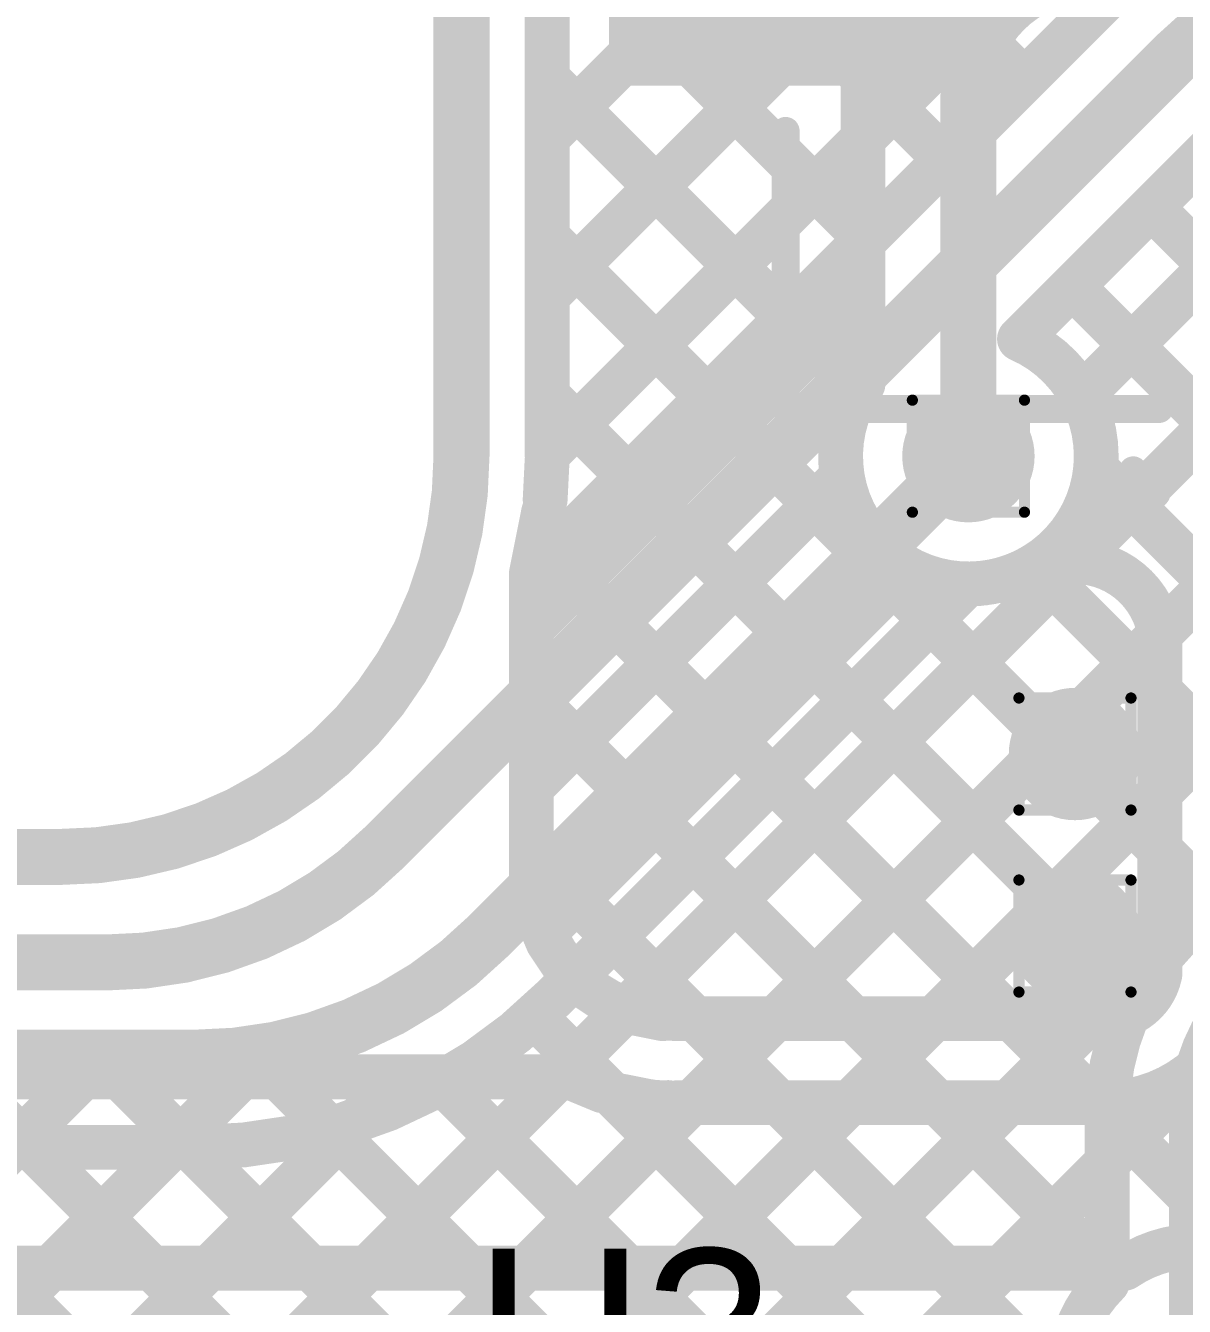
# Model space of a CAD drawing. Header units: inches. Extents: x -17 to 443, y -40 to 218.
# Drawn here: x 91.93 to 97.18, y 159.82 to 165.62 of the extents above; entities that cross this region are included whole.
import ezdxf

# ---------------------------------------------------------------- set-up
doc = ezdxf.new("R2010")
doc.units = ezdxf.units.IN
for name, color, linetype in [('Board Outline', 216, 'Continuous'), ('Bottom Layer', 5, 'Continuous'), ('Drill Drawing', 1, 'Continuous'), ('Fabrication', 76, 'Continuous'), ('Top Layer', 1, 'Continuous'), ('Top Overlay', 2, 'Continuous'), ('Top Paste', 8, 'Continuous'), ('Top Solder', 216, 'Continuous'), ('Via Holes', 16, 'Continuous')]:
    doc.layers.add(name, color=color, linetype=linetype)
doc.styles.add('Arial', font='', dxfattribs={"height": 0.2})
doc.styles.get('Arial').set_extended_font_data('Arial')

# ---------------------------------------------------------------- blocks, each defined once
blk = doc.blocks.new('8_01A0_015200_23')
at = {"layer": 'Top Layer'}
blk.add_hatch(color=1, dxfattribs=at).paths.add_polyline_path([(4.7000033, -0.1401953), (6.300000099999999, -0.1401953), (6.300000099999999, -2.9401897), (4.7000033, -2.9401897)])
at = {"layer": 'Top Paste'}
blk.add_hatch(color=8, dxfattribs=at).paths.add_polyline_path([(4.7000033, -0.1401953), (6.300000099999999, -0.1401953), (6.300000099999999, -2.9401897), (4.7000033, -2.9401897)])
at = {"layer": 'Top Solder'}
blk.add_hatch(color=216, dxfattribs=at).paths.add_polyline_path([(4.6499907, -0.0901827), (6.3500127, -0.0901827), (6.3500127, -2.9902023), (4.6499907, -2.9902023)])
at = {"layer": 'Top Overlay', "const_width": 0.127}
for points in [[(3.9741983, 1.8634075), (3.86919978, 1.75840898)], [(3.9741983, 1.8634075), (3.9741983, 1.65341046)], [(3.9741983, 1.65341046), (3.86919978, 1.75840898)], [(5.550039699999999, 1.3749655), (3.8561899, 1.3749655)], [(5.550039699999999, 1.3749655), (5.550039699999999, 0.1148969)]]:
    blk.add_lwpolyline(points, dxfattribs=at)
at = {"layer": 'Top Overlay', "const_width": 0.0635}
for points in [[(3.9424483, 1.8634075, 1), (4.0059483, 1.8634075, 1)], [(3.9424483, 1.8634075, 1), (4.0059483, 1.8634075, 1)], [(3.83744978, 1.75840898, 1), (3.900949779999999, 1.75840898, 1)], [(3.83744978, 1.75840898, 1), (3.900949779999999, 1.75840898, 1)], [(3.9424483, 1.65341046, 1), (4.0059483, 1.65341046, 1)], [(3.9424483, 1.65341046, 1), (4.0059483, 1.65341046, 1)], [(3.8244399, 1.3749655, 1), (3.8879399, 1.3749655, 1)], [(5.5182897, 1.3749655, 1), (5.5817897, 1.3749655, 1)], [(5.5182897, 1.3749655, 1), (5.5817897, 1.3749655, 1)], [(5.5182897, 0.1148969, 1), (5.5817897, 0.1148969, 1)]]:
    blk.add_lwpolyline(points, format="xyb", close=True, dxfattribs=at)

msp = doc.modelspace()

# ---------------------------------------------------------------- hatches: boundary and pattern name
at = {"layer": 'Bottom Layer'}
h = msp.add_hatch(color=5, dxfattribs=at)
edge = h.paths.add_edge_path()
edge.add_arc((96.19914719999998, 163.67294418), 0.2999994, 0, 360)
h = msp.add_hatch(color=5, dxfattribs=at)
edge = h.paths.add_edge_path()
edge.add_arc((96.68209772, 162.32276654), 0.2999994, 0, 360)
h = msp.add_hatch(color=5, dxfattribs=at)
edge = h.paths.add_edge_path()
edge.add_arc((96.68209772, 161.49777454), 0.2999994, 0, 360)
at = {"layer": 'Top Layer'}
h = msp.add_hatch(color=1, dxfattribs=at)
edge = h.paths.add_edge_path()
edge.add_arc((96.19914719999998, 163.67294418), 0.2999994, 0, 360)
h = msp.add_hatch(color=1, dxfattribs=at)
edge = h.paths.add_edge_path()
edge.add_arc((96.68209772, 162.32276654), 0.2999994, 0, 360)
h = msp.add_hatch(color=1, dxfattribs=at)
edge = h.paths.add_edge_path()
edge.add_arc((96.68209772, 161.49777454), 0.2999994, 0, 360)
at = {"layer": 'Via Holes'}
h = msp.add_hatch(color=7, dxfattribs=at)
edge = h.paths.add_edge_path()
edge.add_arc((96.19914719999998, 163.67294418), 0.1499997, 0, 360)
h = msp.add_hatch(color=7, dxfattribs=at)
edge = h.paths.add_edge_path()
edge.add_arc((96.68209772, 162.32276654), 0.1499997, 0, 360)
h = msp.add_hatch(color=7, dxfattribs=at)
edge = h.paths.add_edge_path()
edge.add_arc((96.68209772, 161.49777454), 0.1499997, 0, 360)

# ---------------------------------------------------------------- linework, layer by layer
at = {"layer": 'Board Outline', "const_width": 0.127}
for points in [[(93.901387, 163.67294418), (93.901387, 168.88587)], [(87.44386118, 161.8564708), (92.08491362, 161.8564708)]]:
    msp.add_lwpolyline(points, dxfattribs=at)
msp.add_lwpolyline([(93.901387, 163.67294418, -0.4142135623828077), (92.08491362, 161.8564708)], format="xyb", dxfattribs=at)
at = {"layer": 'Board Outline', "const_width": 0.0635}
for points in [[(93.869637, 163.67294418, 1), (93.93313699999999, 163.67294418, 1)], [(93.869637, 163.67294418, 1), (93.93313699999999, 163.67294418, 1)], [(92.05316361999999, 161.8564708, 1), (92.11666362, 161.8564708, 1)], [(92.05316361999999, 161.8564708, 1), (92.11666362, 161.8564708, 1)]]:
    msp.add_lwpolyline(points, format="xyb", close=True, dxfattribs=at)
at = {"layer": 'Bottom Layer'}
for points, const_width in [([(94.28983681999999, 165.11732534), (97.66992658, 168.4974151)], 0.2032), ([(94.28983428, 163.67294164), (94.28983936, 168.14760376)], 0.2032), ([(94.28983681999999, 166.82221398), (95.72134779999999, 165.390703)], 0.2032), ([(94.28983681999999, 166.10379276), (95.72134779999999, 164.67228178)], 0.2032), ([(94.28983428, 164.39890158), (95.75265329999999, 165.8617206)], 0.2032), ([(95.72134779999999, 164.00068038), (95.72134779999999, 165.6916168)], 0.2032), ([(94.28983681999999, 165.38537154), (95.70301153999999, 163.97219682)], 0.2032), ([(96.19914719999998, 163.67294418), (96.19914719999998, 165.30411948)], 0.254), ([(94.28983428, 163.68048036), (95.72134779999999, 165.11199388)], 0.2032), ([(94.28983428, 164.66695286), (97.06699662, 161.88979052)], 0.2032), ([(94.21787353999999, 162.8900984), (95.72134779999999, 164.39357266)], 0.2032), ([(94.28983428, 163.94853164), (97.01888394, 161.21948198)], 0.2032), ([(94.2806217, 163.47583764), (94.28936691999999, 163.65388402)], 0.2032), ([(94.21787353999999, 162.17167718), (95.62710363999999, 163.58090728)], 0.2032), ([(94.21787353999999, 163.13883298), (94.273624, 163.41911182)], 0.2032), ([(94.24495755999999, 163.27498714), (96.39671347999999, 161.12323122)], 0.2032), ([(94.27651706, 161.51189948), (95.92638422, 163.16176664)], 0.2032), ([(94.27651706, 161.51189948), (95.92638422, 163.16176664)], 0.2032), ([(94.64788791999999, 161.16484912), (96.67818358, 163.19514478)], 0.2032), ([(96.49839983999999, 163.17680852), (97.06699916, 162.6082092)], 0.2032), ([(96.52688339999999, 163.19514478), (96.68209772, 163.19514478)], 0.2032), ([(94.21787353999999, 161.7840554), (94.21787353999999, 163.13883298)], 0.2032), ([(94.21787353999999, 161.7840554), (94.21787353999999, 163.13883298)], 0.2032), ([(95.32469123999999, 161.12323122), (97.06699916, 162.86553914)], 0.2032), ([(97.06699662, 161.3240233), (97.06699916, 162.86728666)], 0.2032), ([(97.06699916, 161.32403346), (97.06699916, 162.86727904)], 0.2032), ([(94.21787353999999, 162.58364994), (95.67829225999999, 161.12323122)], 0.2032), ([(96.04311246, 161.12323122), (97.06699916, 162.14711792)], 0.2032), ([(94.21787353999999, 161.86522872), (94.95987104, 161.12323122)], 0.2032), ([(94.21787353999999, 161.7189679), (94.24326846, 161.59129988)], 0.2032), ([(94.24326846, 161.59129988), (94.2930804, 161.47103596)], 0.2032), ([(96.34893354, 159.9922251), (97.85448298, 161.49777454)], 0.2032), ([(94.2930804, 161.47103596), (94.36540181999999, 161.36280402)], 0.2032), ([(96.76153368, 161.12323122), (97.06699662, 161.42869416)], 0.2032), ([(94.36540181999999, 161.36280402), (94.45744634, 161.2707595)], 0.2032), ([(94.45744634, 161.2707595), (94.56567828, 161.19843808)], 0.2032), ([(94.56567828, 161.19843808), (94.6859422, 161.14862614)], 0.2032), ([(94.6859422, 161.14862614), (94.81361022, 161.12323122)], 0.2032), ([(94.87869771999999, 161.12323122), (96.82155134, 161.12323122)], 0.2032), ([(97.16340739999998, 160.08827774), (98.04612089999999, 160.97099124)], 0.2032), ([(86.44685783999999, 160.85947), (94.39171875999999, 160.85947)], 0.2032), ([(91.31995706, 159.99219716), (92.18722989999999, 160.85947)], 0.2032), ([(91.63154394, 160.85947), (92.49880916, 159.99220478)], 0.2032), ([(92.03838336, 159.99220224), (92.90565112, 160.85947)], 0.2032), ([(92.34996516, 160.85947), (93.21722783999999, 159.99220732)], 0.2032), ([(92.75680711999999, 159.99220478), (93.62407234, 160.85947)], 0.2032), ([(93.06838637999999, 160.85947), (93.93564398, 159.9922124)], 0.2032), ([(93.47523342, 159.99220986), (94.34249356, 160.85947)], 0.2032), ([(93.7868076, 160.85947), (94.65406266, 159.99221494)], 0.2032), ([(94.41988228, 160.84643726), (94.5401462, 160.79662532)], 0.2032), ([(94.58286392, 160.7818349), (95.3724788, 159.99222002)], 0.2032), ([(94.61161163999999, 160.77494642), (94.73927966, 160.7495515)], 0.2032), ([(94.19365718, 159.9922124), (94.943676, 160.74223122)], 0.2032), ([(94.87869771999999, 160.74223122), (96.82155134, 160.74223122)], 0.2032), ([(94.91208347999999, 159.99221748), (95.66209721999999, 160.74223122)], 0.2032), ([(95.34088881999999, 160.74223122), (96.09089748, 159.99222256)], 0.2032), ([(95.63050723999999, 159.99222002), (96.38051843999999, 160.74223122)], 0.2032), ([(96.05931004, 160.74223122), (96.80931361999998, 159.99222764)], 0.2032), ([(96.77773126, 160.74223122), (97.48345248, 160.03651)], 0.2032), ([(87.31029527999999, 159.99217684), (96.90856919999999, 159.99222764)], 0.2032)]:
    msp.add_lwpolyline(points, dxfattribs=dict(at, const_width=const_width))
for points, const_width in [([(96.19914719999998, 165.30411948, -0.4142135623730951), (96.75367238, 165.85864466)], 0.254), ([(95.72134779999999, 165.6916168, -0.0491261492506019), (95.73052736, 165.78482972)], 0.2032), ([(96.52688339999999, 163.19514478, -0.8309147204269792), (95.72134779999999, 164.00068038)], 0.2032), ([(96.68349726, 163.1951397, -0.0969121684198581), (96.83032958, 163.16586366)], 0.2032), ([(96.83224981999999, 163.16506864, -0.0973387220172251), (96.95724575999999, 163.08148232)], 0.2032), ([(96.95829986, 163.08042822, -0.0973387220172157), (97.04188617999999, 162.95543228)], 0.2032), ([(97.04268119999999, 162.95351204, -0.0576400022343802), (97.06699916, 162.86728666)], 0.2032), ([(94.87869771999999, 161.12323122, -0.4142135623730951), (94.21787353999999, 161.7840554)], 0.2032), ([(97.06699662, 161.3240233, -0.3569265221157972), (96.82155134, 161.12323122)], 0.2032), ([(97.39125556, 161.10139992, -0.2889117807988371), (96.82155134, 160.74223122)], 0.2032), ([(94.83811106, 160.74301862, -0.0652679769430685), (94.73927966, 160.7495515)], 0.2032), ([(96.90856919999999, 159.99222764, -0.3080598509003104), (97.56064307999999, 159.99223272)], 0.2032)]:
    msp.add_lwpolyline(points, format="xyb", dxfattribs=dict(at, const_width=const_width))
for points, const_width in [([(95.6705478, 165.6916168, 1), (95.7721478, 165.6916168, 1)], 0.1016), ([(95.6705478, 165.6916168, 1), (95.7721478, 165.6916168, 1)], 0.1016), ([(94.23903682, 165.38537154, 1), (94.34063682, 165.38537154, 1)], 0.1016), ([(95.6705478, 165.390703, 1), (95.7721478, 165.390703, 1)], 0.1016), ([(96.1356472, 165.30411948, 1), (96.26264719999999, 165.30411948, 1)], 0.127), ([(96.1356472, 165.30411948, 1), (96.26264719999999, 165.30411948, 1)], 0.127), ([(94.23903682, 165.11732534, 1), (94.34063682, 165.11732534, 1)], 0.1016), ([(95.6705478, 165.11199388, 1), (95.7721478, 165.11199388, 1)], 0.1016), ([(94.23903427999998, 164.66695286, 1), (94.34063427999999, 164.66695286, 1)], 0.1016), ([(95.6705478, 164.67228178, 1), (95.7721478, 164.67228178, 1)], 0.1016), ([(94.23903427999998, 164.39890158, 1), (94.34063427999999, 164.39890158, 1)], 0.1016), ([(95.6705478, 164.39357266, 1), (95.7721478, 164.39357266, 1)], 0.1016), ([(95.65221154, 163.97219682, 1), (95.75381153999999, 163.97219682, 1)], 0.1016), ([(95.6705478, 164.00068038, 1), (95.7721478, 164.00068038, 1)], 0.1016), ([(95.6705478, 164.00068038, 1), (95.7721478, 164.00068038, 1)], 0.1016), ([(94.23903427999998, 163.94853164, 1), (94.34063427999999, 163.94853164, 1)], 0.1016), ([(94.23903427999998, 163.68048036, 1), (94.34063427999999, 163.68048036, 1)], 0.1016), ([(96.1356472, 163.67294418, 1), (96.26264719999999, 163.67294418, 1)], 0.127), ([(94.23856692, 163.65388402, 1), (94.34016692, 163.65388402, 1)], 0.1016), ([(94.23903427999998, 163.67294164, 1), (94.34063427999999, 163.67294164, 1)], 0.1016), ([(95.57630363999999, 163.58090728, 1), (95.67790364, 163.58090728, 1)], 0.1016), ([(94.2298217, 163.47583764, 1), (94.33142169999999, 163.47583764, 1)], 0.1016), ([(94.222824, 163.41911182, 1), (94.324424, 163.41911182, 1)], 0.1016), ([(94.19415756, 163.27498714, 1), (94.29575755999998, 163.27498714, 1)], 0.1016), ([(95.87558422, 163.16176664, 1), (95.97718422, 163.16176664, 1)], 0.1016), ([(95.87558422, 163.16176664, 1), (95.97718422, 163.16176664, 1)], 0.1016), ([(96.44759984, 163.17680852, 1), (96.54919984, 163.17680852, 1)], 0.1016), ([(96.4760834, 163.19514478, 1), (96.5776834, 163.19514478, 1)], 0.1016), ([(96.4760834, 163.19514478, 1), (96.5776834, 163.19514478, 1)], 0.1016), ([(96.62738358, 163.19514478, 1), (96.72898358, 163.19514478, 1)], 0.1016), ([(96.63129771999999, 163.19514478, 1), (96.73289772, 163.19514478, 1)], 0.1016), ([(96.63269725999999, 163.1951397, 1), (96.73429725999999, 163.1951397, 1)], 0.1016), ([(96.77952957999999, 163.16586366, 1), (96.88112957999999, 163.16586366, 1)], 0.1016), ([(96.78144981999999, 163.16506864, 1), (96.88304982, 163.16506864, 1)], 0.1016), ([(94.16707353999999, 163.13883298, 1), (94.26867354, 163.13883298, 1)], 0.1016), ([(94.16707353999999, 163.13883298, 1), (94.26867354, 163.13883298, 1)], 0.1016), ([(94.16707353999999, 163.13883298, 1), (94.26867354, 163.13883298, 1)], 0.1016), ([(96.90644576, 163.08148232, 1), (97.00804575999999, 163.08148232, 1)], 0.1016), ([(96.90749985999999, 163.08042822, 1), (97.00909985999999, 163.08042822, 1)], 0.1016), ([(96.99108618, 162.95543228, 1), (97.09268618, 162.95543228, 1)], 0.1016), ([(96.9918812, 162.95351204, 1), (97.0934812, 162.95351204, 1)], 0.1016), ([(94.16707353999999, 162.8900984, 1), (94.26867354, 162.8900984, 1)], 0.1016), ([(97.01619916, 162.86728666, 1), (97.11779915999999, 162.86728666, 1)], 0.1016), ([(97.01619916, 162.86728666, 1), (97.11779915999999, 162.86728666, 1)], 0.1016), ([(97.01619916, 162.86727904, 1), (97.11779915999999, 162.86727904, 1)], 0.1016), ([(97.01619916, 162.86553914, 1), (97.11779915999999, 162.86553914, 1)], 0.1016), ([(94.16707353999999, 162.58364994, 1), (94.26867354, 162.58364994, 1)], 0.1016), ([(97.01619916, 162.6082092, 1), (97.11779915999999, 162.6082092, 1)], 0.1016), ([(94.16707353999999, 162.17167718, 1), (94.26867354, 162.17167718, 1)], 0.1016), ([(97.01619916, 162.14711792, 1), (97.11779915999999, 162.14711792, 1)], 0.1016), ([(97.01619662, 161.88979052, 1), (97.11779662, 161.88979052, 1)], 0.1016), ([(94.16707353999999, 161.86522872, 1), (94.26867354, 161.86522872, 1)], 0.1016), ([(94.16707353999999, 161.7840554, 1), (94.26867354, 161.7840554, 1)], 0.1016), ([(94.16707353999999, 161.7840554, 1), (94.26867354, 161.7840554, 1)], 0.1016), ([(94.16707353999999, 161.7840554, 1), (94.26867354, 161.7840554, 1)], 0.1016), ([(94.16707353999999, 161.7189679, 1), (94.26867354, 161.7189679, 1)], 0.1016), ([(94.19246845999999, 161.59129988, 1), (94.29406845999999, 161.59129988, 1)], 0.1016), ([(94.19246845999999, 161.59129988, 1), (94.29406845999999, 161.59129988, 1)], 0.1016), ([(94.22571706, 161.51189948, 1), (94.32731705999998, 161.51189948, 1)], 0.1016), ([(94.22571706, 161.51189948, 1), (94.32731705999998, 161.51189948, 1)], 0.1016), ([(94.24228039999998, 161.47103596, 1), (94.34388039999999, 161.47103596, 1)], 0.1016), ([(94.24228039999998, 161.47103596, 1), (94.34388039999999, 161.47103596, 1)], 0.1016), ([(97.01619662, 161.42869416, 1), (97.11779662, 161.42869416, 1)], 0.1016), ([(94.31460182, 161.36280402, 1), (94.41620181999998, 161.36280402, 1)], 0.1016), ([(94.31460182, 161.36280402, 1), (94.41620181999998, 161.36280402, 1)], 0.1016), ([(97.01619662, 161.3240233, 1), (97.11779662, 161.3240233, 1)], 0.1016), ([(97.01619662, 161.3240233, 1), (97.11779662, 161.3240233, 1)], 0.1016), ([(97.01619916, 161.32403346, 1), (97.11779915999999, 161.32403346, 1)], 0.1016), ([(94.40664634, 161.2707595, 1), (94.50824634, 161.2707595, 1)], 0.1016), ([(94.40664634, 161.2707595, 1), (94.50824634, 161.2707595, 1)], 0.1016), ([(94.51487827999999, 161.19843808, 1), (94.61647828, 161.19843808, 1)], 0.1016), ([(94.51487827999999, 161.19843808, 1), (94.61647828, 161.19843808, 1)], 0.1016), ([(96.96808393999999, 161.21948198, 1), (97.06968393999999, 161.21948198, 1)], 0.1016), ([(94.59708791999999, 161.16484912, 1), (94.69868792, 161.16484912, 1)], 0.1016), ([(94.63514219999999, 161.14862614, 1), (94.7367422, 161.14862614, 1)], 0.1016), ([(94.63514219999999, 161.14862614, 1), (94.7367422, 161.14862614, 1)], 0.1016), ([(94.76281021999999, 161.12323122, 1), (94.86441022, 161.12323122, 1)], 0.1016), ([(94.82789772, 161.12323122, 1), (94.92949772, 161.12323122, 1)], 0.1016), ([(94.82789772, 161.12323122, 1), (94.92949772, 161.12323122, 1)], 0.1016), ([(94.90907103999999, 161.12323122, 1), (95.01067103999999, 161.12323122, 1)], 0.1016), ([(95.27389124, 161.12323122, 1), (95.37549123999999, 161.12323122, 1)], 0.1016), ([(95.62749226, 161.12323122, 1), (95.72909226, 161.12323122, 1)], 0.1016), ([(95.99231246, 161.12323122, 1), (96.09391246, 161.12323122, 1)], 0.1016), ([(96.34591348, 161.12323122, 1), (96.44751347999998, 161.12323122, 1)], 0.1016), ([(96.71073368, 161.12323122, 1), (96.81233368, 161.12323122, 1)], 0.1016), ([(96.77075134, 161.12323122, 1), (96.87235134, 161.12323122, 1)], 0.1016), ([(96.77075134, 161.12323122, 1), (96.87235134, 161.12323122, 1)], 0.1016), ([(92.1364299, 160.85947, 1), (92.2380299, 160.85947, 1)], 0.1016), ([(92.29916516, 160.85947, 1), (92.40076515999999, 160.85947, 1)], 0.1016), ([(92.85485111999999, 160.85947, 1), (92.95645112, 160.85947, 1)], 0.1016), ([(93.01758637999998, 160.85947, 1), (93.11918637999999, 160.85947, 1)], 0.1016), ([(93.57327233999999, 160.85947, 1), (93.67487234, 160.85947, 1)], 0.1016), ([(93.7360076, 160.85947, 1), (93.8376076, 160.85947, 1)], 0.1016), ([(94.29169356, 160.85947, 1), (94.39329356, 160.85947, 1)], 0.1016), ([(94.34091876, 160.85947, 1), (94.44251876, 160.85947, 1)], 0.1016), ([(94.36908228, 160.84643726, 1), (94.47068227999999, 160.84643726, 1)], 0.1016), ([(94.4893462, 160.79662532, 1), (94.59094619999999, 160.79662532, 1)], 0.1016), ([(94.53206392, 160.7818349, 1), (94.63366392, 160.7818349, 1)], 0.1016), ([(94.56081164, 160.77494642, 1), (94.66241164, 160.77494642, 1)], 0.1016), ([(94.68847966, 160.7495515, 1), (94.79007966, 160.7495515, 1)], 0.1016), ([(94.68847966, 160.7495515, 1), (94.79007966, 160.7495515, 1)], 0.1016), ([(94.78731106, 160.74301862, 1), (94.88891106, 160.74301862, 1)], 0.1016), ([(94.82789772, 160.74223122, 1), (94.92949772, 160.74223122, 1)], 0.1016), ([(94.89287599999999, 160.74223122, 1), (94.99447599999999, 160.74223122, 1)], 0.1016), ([(95.29008882, 160.74223122, 1), (95.39168881999998, 160.74223122, 1)], 0.1016), ([(95.61129722, 160.74223122, 1), (95.71289721999999, 160.74223122, 1)], 0.1016), ([(96.00851003999999, 160.74223122, 1), (96.11011004, 160.74223122, 1)], 0.1016), ([(96.32971844, 160.74223122, 1), (96.43131844, 160.74223122, 1)], 0.1016), ([(96.72693126, 160.74223122, 1), (96.82853125999999, 160.74223122, 1)], 0.1016), ([(96.77075134, 160.74223122, 1), (96.87235134, 160.74223122, 1)], 0.1016), ([(96.77075134, 160.74223122, 1), (96.87235134, 160.74223122, 1)], 0.1016), ([(97.1126074, 160.08827774, 1), (97.21420739999999, 160.08827774, 1)], 0.1016), ([(91.98758336, 159.99220224, 1), (92.08918335999999, 159.99220224, 1)], 0.1016), ([(92.44800916, 159.99220478, 1), (92.54960915999999, 159.99220478, 1)], 0.1016), ([(92.70600712, 159.99220478, 1), (92.80760712, 159.99220478, 1)], 0.1016), ([(93.16642784, 159.99220732, 1), (93.26802784, 159.99220732, 1)], 0.1016), ([(93.42443341999999, 159.99220986, 1), (93.52603341999999, 159.99220986, 1)], 0.1016), ([(93.88484398, 159.9922124, 1), (93.98644398, 159.9922124, 1)], 0.1016), ([(94.14285718, 159.9922124, 1), (94.24445718, 159.9922124, 1)], 0.1016), ([(94.60326266, 159.99221494, 1), (94.70486266, 159.99221494, 1)], 0.1016), ([(94.86128348, 159.99221748, 1), (94.96288348, 159.99221748, 1)], 0.1016), ([(95.3216788, 159.99222002, 1), (95.42327879999999, 159.99222002, 1)], 0.1016), ([(95.57970724, 159.99222002, 1), (95.68130724, 159.99222002, 1)], 0.1016), ([(96.04009748, 159.99222256, 1), (96.14169747999999, 159.99222256, 1)], 0.1016), ([(96.29813354, 159.9922251, 1), (96.39973354, 159.9922251, 1)], 0.1016), ([(96.75851361999999, 159.99222764, 1), (96.86011361999999, 159.99222764, 1)], 0.1016), ([(96.85776919999999, 159.99222764, 1), (96.9593692, 159.99222764, 1)], 0.1016), ([(96.85776919999999, 159.99222764, 1), (96.9593692, 159.99222764, 1)], 0.1016)]:
    msp.add_lwpolyline(points, format="xyb", close=True, dxfattribs=dict(at, const_width=const_width))
at = {"layer": 'Drill Drawing', "const_width": 0.0508}
for points in [[(95.9451472, 163.92694418), (96.4531472, 163.92694418)], [(95.9451472, 163.41894418), (95.9451472, 163.92694418)], [(96.4531472, 163.41894418), (96.4531472, 163.92694418)], [(95.9451472, 163.41894418), (96.4531472, 163.41894418)], [(96.42809772, 162.57676654), (96.93609771999999, 162.57676654)], [(96.42809772, 162.06876654), (96.42809772, 162.57676654)], [(96.93609771999999, 162.06876654), (96.93609771999999, 162.57676654)], [(96.42809772, 162.06876654), (96.93609771999999, 162.06876654)], [(96.42809772, 161.75177454), (96.93609771999999, 161.75177454)], [(96.42809772, 161.24377454), (96.42809772, 161.75177454)], [(96.93609771999999, 161.24377454), (96.93609771999999, 161.75177454)], [(96.42809772, 161.24377454), (96.93609771999999, 161.24377454)]]:
    msp.add_lwpolyline(points, dxfattribs=at)
at = {"layer": 'Drill Drawing', "const_width": 0.0254}
for points in [[(95.9324472, 163.92694418, 1), (95.95784719999999, 163.92694418, 1)], [(95.9324472, 163.92694418, 1), (95.95784719999999, 163.92694418, 1)], [(96.4404472, 163.92694418, 1), (96.46584719999998, 163.92694418, 1)], [(96.4404472, 163.92694418, 1), (96.46584719999998, 163.92694418, 1)], [(95.9324472, 163.41894418, 1), (95.95784719999999, 163.41894418, 1)], [(95.9324472, 163.41894418, 1), (95.95784719999999, 163.41894418, 1)], [(96.4404472, 163.41894418, 1), (96.46584719999998, 163.41894418, 1)], [(96.4404472, 163.41894418, 1), (96.46584719999998, 163.41894418, 1)], [(96.41539772, 162.57676654, 1), (96.44079771999999, 162.57676654, 1)], [(96.41539772, 162.57676654, 1), (96.44079771999999, 162.57676654, 1)], [(96.92339772, 162.57676654, 1), (96.94879771999999, 162.57676654, 1)], [(96.92339772, 162.57676654, 1), (96.94879771999999, 162.57676654, 1)], [(96.41539772, 162.06876654, 1), (96.44079771999999, 162.06876654, 1)], [(96.41539772, 162.06876654, 1), (96.44079771999999, 162.06876654, 1)], [(96.92339772, 162.06876654, 1), (96.94879771999999, 162.06876654, 1)], [(96.92339772, 162.06876654, 1), (96.94879771999999, 162.06876654, 1)], [(96.41539772, 161.75177454, 1), (96.44079771999999, 161.75177454, 1)], [(96.41539772, 161.75177454, 1), (96.44079771999999, 161.75177454, 1)], [(96.92339772, 161.75177454, 1), (96.94879771999999, 161.75177454, 1)], [(96.92339772, 161.75177454, 1), (96.94879771999999, 161.75177454, 1)], [(96.41539772, 161.24377454, 1), (96.44079771999999, 161.24377454, 1)], [(96.41539772, 161.24377454, 1), (96.44079771999999, 161.24377454, 1)], [(96.92339772, 161.24377454, 1), (96.94879771999999, 161.24377454, 1)], [(96.92339772, 161.24377454, 1), (96.94879771999999, 161.24377454, 1)]]:
    msp.add_lwpolyline(points, format="xyb", close=True, dxfattribs=at)
at = {"layer": 'Fabrication', "const_width": 0.254}
for points in [[(93.901387, 163.67294418), (93.901387, 168.88587)], [(87.44386118, 161.8564708), (92.08491362, 161.8564708)]]:
    msp.add_lwpolyline(points, dxfattribs=at)
msp.add_lwpolyline([(93.901387, 163.67294418, -0.4142135623828077), (92.08491362, 161.8564708)], format="xyb", dxfattribs=at)
at = {"layer": 'Fabrication', "const_width": 0.127}
for points in [[(93.837887, 163.67294418, 1), (93.96488699999999, 163.67294418, 1)], [(93.837887, 163.67294418, 1), (93.96488699999999, 163.67294418, 1)], [(92.02141361999999, 161.8564708, 1), (92.14841361999999, 161.8564708, 1)], [(92.02141361999999, 161.8564708, 1), (92.14841361999999, 161.8564708, 1)]]:
    msp.add_lwpolyline(points, format="xyb", close=True, dxfattribs=at)
at = {"layer": 'Top Layer'}
for points, const_width in [([(94.28983428, 163.67294164), (94.28983936, 168.49741764)], 0.2032), ([(94.28983428, 164.39891682), (98.38833002, 168.49741256)], 0.2032), ([(94.28983428, 163.6804956), (99.10675124, 168.49741256)], 0.2032), ([(94.28983681999999, 165.11734058), (97.66991133999998, 168.4974151)], 0.2032), ([(94.28983936, 167.5406352), (96.45378728, 165.37668728)], 0.2032), ([(94.28983681999999, 166.82221652), (96.09457794, 165.01747794)], 0.2032), ([(94.28983681999999, 166.1037953), (95.73536605999999, 164.65826606)], 0.2032), ([(94.21835614, 163.14125614), (96.85157668, 165.77447668)], 0.2032), ([(93.55298789999999, 161.90115194), (97.13929771999999, 165.48746176)], 0.254), ([(94.28983681999999, 165.38537408), (95.37615672, 164.29905672)], 0.2032), ([(96.4306555, 164.20408358), (97.34115152, 165.1145796)], 0.2032), ([(97.02852324, 164.80195132), (97.50130105999999, 164.3291735)], 0.2032), ([(94.28983428, 164.6669554), (95.01694484, 163.93984484)], 0.2032), ([(96.71031966, 163.94571732), (97.48442022, 164.71981788)], 0.2032), ([(96.66931389999999, 164.44274198), (97.50130105999999, 163.61075228)], 0.2032), ([(92.29692487999999, 158.81390132), (97.50130105999999, 164.0182775)], 0.2032), ([(94.28983428, 163.94853418), (94.65773549999999, 163.5806355)], 0.2032), ([(94.02600702, 161.499804), (96.19914719999998, 163.67294418)], 0.254), ([(94.2806217, 163.47583764), (94.28936691999999, 163.65388402)], 0.2032), ([(96.77591007999999, 163.61772204), (97.50130105999999, 162.89233106)], 0.2032), ([(94.21835614, 163.14125614), (94.273624, 163.41911182)], 0.2032), ([(92.80541002, 158.60396524), (97.50130105999999, 163.29985628)], 0.2032), ([(96.49840238, 163.17680852), (97.34111342, 162.33409748)], 0.2032), ([(94.31372806, 161.21278908), (96.19450153999999, 163.09356256)], 0.2032), ([(96.02886559999999, 162.92792662), (97.3177505, 161.63903918)], 0.2032), ([(95.66965372, 162.56871474), (96.97829474, 161.26007372)], 0.2032), ([(92.80541002, 157.88554402), (97.35127849999999, 162.4314125)], 0.2032), ([(95.31044437999999, 162.2095054), (96.82822138, 160.69172586)], 0.2032), ([(94.45218854, 158.81390132), (97.53153468, 161.89324746)], 0.2032), ([(94.95123249999999, 161.85029352), (96.82820867999999, 159.97331734)], 0.2032), ([(94.59202316, 161.49108418), (96.66269974, 159.42040506)], 0.2032), ([(87.54227094, 161.37791702), (92.28978747999999, 161.37791702)], 0.254), ([(94.2308123, 161.13387128), (96.63770868, 158.7269749)], 0.2032), ([(87.80488154, 160.94611702), (92.68928883999999, 160.94611702)], 0.254), ([(93.81292642, 160.83333594), (96.63770868, 158.00855368)], 0.2032), ([(91.57850366, 158.81390132), (93.42551292, 160.66091058)], 0.2032), ([(96.82820867999999, 159.92623844), (96.82820867999999, 160.68625978)], 0.2032), ([(97.23460868, 159.51327), (97.23460868, 160.68625978)], 0.254), ([(93.30426347999999, 160.62357766), (95.11393982, 158.81390132)], 0.2032), ([(87.80488154, 160.53971702), (92.68928883999999, 160.53971702)], 0.2032), ([(89.5471158, 158.2193559), (91.86747692, 160.53971702)], 0.2032), ([(90.54150039999999, 158.49531928), (92.58589813999998, 160.53971702)], 0.2032), ([(91.23289348, 160.53971702), (93.5997874, 158.1728231)], 0.2032), ([(91.9513147, 160.53971702), (93.74660702, 158.7444247)], 0.2032), ([(92.66973592, 160.53971702), (94.39555161999999, 158.81390132)], 0.2032), ([(95.17060975999999, 158.81390132), (96.82820867999999, 160.47150024)], 0.2032)]:
    msp.add_lwpolyline(points, dxfattribs=dict(at, const_width=const_width))
for points, const_width in [([(97.13996574, 165.48812978, -0.1987057437050511), (97.97831559999999, 165.83499472)], 0.254), ([(97.13929771999999, 165.48746176, -0.0001987673876678), (97.13996574, 165.48812978)], 0.254), ([(96.4306555, 164.20408358, -0.2983460305566172), (96.7785466, 163.67294418)], 0.2032), ([(96.7785466, 163.67294418, -0.4165635536543111), (96.19450153999999, 163.09356256)], 0.2032), ([(93.5524291, 161.90059314, -0.1987976499921975), (92.28978747999999, 161.37791702)], 0.254), ([(93.55298789999999, 161.90115194, -0.0001103536391661), (93.5524291, 161.90059314)], 0.254), ([(96.82820867999999, 160.68625978, -0.3295793226851002), (97.65682272, 161.80679094)], 0.2032), ([(94.02542281999999, 161.4992198, -0.1987987126774148), (92.68928883999999, 160.94611702)], 0.254), ([(94.02600702, 161.499804, -0.0001093313553262), (94.02542281999999, 161.4992198)], 0.254), ([(97.23460868, 160.68625978, -0.4142135623730951), (98.0001596, 161.4518107)], 0.254), ([(94.3126638, 161.21172482, -0.1987987126774148), (92.68928883999999, 160.53971702)], 0.2032), ([(96.69666461999999, 159.29805072, -0.3022249021342793), (96.82820867999999, 159.92623844)], 0.2032)]:
    msp.add_lwpolyline(points, format="xyb", dxfattribs=dict(at, const_width=const_width))
for points, const_width in [([(97.07579772, 165.48746176, 1), (97.20279771999999, 165.48746176, 1)], 0.127), ([(97.07579772, 165.48746176, 1), (97.20279771999999, 165.48746176, 1)], 0.127), ([(97.07646573999999, 165.48812978, 1), (97.20346573999998, 165.48812978, 1)], 0.127), ([(97.07646573999999, 165.48812978, 1), (97.20346573999998, 165.48812978, 1)], 0.127), ([(94.23903682, 165.38537408, 1), (94.34063682, 165.38537408, 1)], 0.1016), ([(96.40298727999999, 165.37668728, 1), (96.50458728, 165.37668728, 1)], 0.1016), ([(94.23903682, 165.11734058, 1), (94.34063682, 165.11734058, 1)], 0.1016), ([(96.04377794, 165.01747794, 1), (96.14537793999999, 165.01747794, 1)], 0.1016), ([(96.97772324, 164.80195132, 1), (97.07932324, 164.80195132, 1)], 0.1016), ([(94.23903427999998, 164.6669554, 1), (94.34063427999999, 164.6669554, 1)], 0.1016), ([(95.68456606, 164.65826606, 1), (95.78616606, 164.65826606, 1)], 0.1016), ([(96.6185139, 164.44274198, 1), (96.7201139, 164.44274198, 1)], 0.1016), ([(94.23903427999998, 164.39891682, 1), (94.34063427999999, 164.39891682, 1)], 0.1016), ([(95.32535671999999, 164.29905672, 1), (95.42695671999999, 164.29905672, 1)], 0.1016), ([(96.37985549999999, 164.20408358, 1), (96.4814555, 164.20408358, 1)], 0.1016), ([(96.37985549999999, 164.20408358, 1), (96.4814555, 164.20408358, 1)], 0.1016), ([(94.23903427999998, 163.94853418, 1), (94.34063427999999, 163.94853418, 1)], 0.1016), ([(94.96614484, 163.93984484, 1), (95.06774484, 163.93984484, 1)], 0.1016), ([(96.65951965999999, 163.94571732, 1), (96.76111965999999, 163.94571732, 1)], 0.1016), ([(94.23903427999998, 163.6804956, 1), (94.34063427999999, 163.6804956, 1)], 0.1016), ([(96.1356472, 163.67294418, 1), (96.26264719999999, 163.67294418, 1)], 0.127), ([(94.23856692, 163.65388402, 1), (94.34016692, 163.65388402, 1)], 0.1016), ([(94.23903427999998, 163.67294164, 1), (94.34063427999999, 163.67294164, 1)], 0.1016), ([(96.72774659999999, 163.67294418, 1), (96.8293466, 163.67294418, 1)], 0.1016), ([(96.72774659999999, 163.67294418, 1), (96.8293466, 163.67294418, 1)], 0.1016), ([(94.60693549999999, 163.5806355, 1), (94.7085355, 163.5806355, 1)], 0.1016), ([(96.72511008, 163.61772204, 1), (96.82671008, 163.61772204, 1)], 0.1016), ([(94.2298217, 163.47583764, 1), (94.33142169999999, 163.47583764, 1)], 0.1016), ([(94.222824, 163.41911182, 1), (94.324424, 163.41911182, 1)], 0.1016), ([(96.44760237999999, 163.17680852, 1), (96.54920238, 163.17680852, 1)], 0.1016), ([(94.16755614, 163.14125614, 1), (94.26915613999999, 163.14125614, 1)], 0.1016), ([(94.16755614, 163.14125614, 1), (94.26915613999999, 163.14125614, 1)], 0.1016), ([(96.14370154, 163.09356256, 1), (96.24530154, 163.09356256, 1)], 0.1016), ([(96.14370154, 163.09356256, 1), (96.24530154, 163.09356256, 1)], 0.1016), ([(95.9780656, 162.92792662, 1), (96.0796656, 162.92792662, 1)], 0.1016), ([(95.61885371999999, 162.56871474, 1), (95.72045372, 162.56871474, 1)], 0.1016), ([(95.25964438, 162.2095054, 1), (95.36124437999999, 162.2095054, 1)], 0.1016), ([(93.4889291, 161.90059314, 1), (93.61592909999999, 161.90059314, 1)], 0.127), ([(93.4889291, 161.90059314, 1), (93.61592909999999, 161.90059314, 1)], 0.127), ([(93.4894879, 161.90115194, 1), (93.6164879, 161.90115194, 1)], 0.127), ([(93.4894879, 161.90115194, 1), (93.6164879, 161.90115194, 1)], 0.127), ([(94.9004325, 161.85029352, 1), (95.0020325, 161.85029352, 1)], 0.1016), ([(93.96192282, 161.4992198, 1), (94.08892282, 161.4992198, 1)], 0.127), ([(93.96192282, 161.4992198, 1), (94.08892282, 161.4992198, 1)], 0.127), ([(93.96250702, 161.499804, 1), (94.08950702, 161.499804, 1)], 0.127), ([(93.96250702, 161.499804, 1), (94.08950702, 161.499804, 1)], 0.127), ([(94.54122316, 161.49108418, 1), (94.64282316, 161.49108418, 1)], 0.1016), ([(92.22628748, 161.37791702, 1), (92.35328747999999, 161.37791702, 1)], 0.127), ([(92.22628748, 161.37791702, 1), (92.35328747999999, 161.37791702, 1)], 0.127), ([(96.92749473999999, 161.26007372, 1), (97.02909473999999, 161.26007372, 1)], 0.1016), ([(94.2618638, 161.21172482, 1), (94.36346379999999, 161.21172482, 1)], 0.1016), ([(94.26292806, 161.21278908, 1), (94.36452806, 161.21278908, 1)], 0.1016), ([(94.18001229999999, 161.13387128, 1), (94.28161229999999, 161.13387128, 1)], 0.1016), ([(92.62578884, 160.94611702, 1), (92.75278884, 160.94611702, 1)], 0.127), ([(92.62578884, 160.94611702, 1), (92.75278884, 160.94611702, 1)], 0.127), ([(93.76212642, 160.83333594, 1), (93.86372641999999, 160.83333594, 1)], 0.1016), ([(93.37471292, 160.66091058, 1), (93.47631291999998, 160.66091058, 1)], 0.1016), ([(96.77740868, 160.68625978, 1), (96.87900867999998, 160.68625978, 1)], 0.1016), ([(96.77740868, 160.68625978, 1), (96.87900867999998, 160.68625978, 1)], 0.1016), ([(96.77742137999999, 160.69172586, 1), (96.87902138, 160.69172586, 1)], 0.1016), ([(97.17110868, 160.68625978, 1), (97.29810868, 160.68625978, 1)], 0.127), ([(97.17110868, 160.68625978, 1), (97.29810868, 160.68625978, 1)], 0.127), ([(93.25346348, 160.62357766, 1), (93.35506347999998, 160.62357766, 1)], 0.1016), ([(91.81667691999999, 160.53971702, 1), (91.91827692, 160.53971702, 1)], 0.1016), ([(91.90051469999999, 160.53971702, 1), (92.00211469999999, 160.53971702, 1)], 0.1016), ([(92.53509814, 160.53971702, 1), (92.63669814, 160.53971702, 1)], 0.1016), ([(92.61893592, 160.53971702, 1), (92.72053592, 160.53971702, 1)], 0.1016), ([(92.63848884, 160.53971702, 1), (92.74008884, 160.53971702, 1)], 0.1016), ([(92.63848884, 160.53971702, 1), (92.74008884, 160.53971702, 1)], 0.1016), ([(96.77740868, 160.47150024, 1), (96.87900867999998, 160.47150024, 1)], 0.1016), ([(96.77740868, 159.97331734, 1), (96.87900867999998, 159.97331734, 1)], 0.1016), ([(96.77740868, 159.92623844, 1), (96.87900867999998, 159.92623844, 1)], 0.1016), ([(96.77740868, 159.92623844, 1), (96.87900867999998, 159.92623844, 1)], 0.1016)]:
    msp.add_lwpolyline(points, format="xyb", close=True, dxfattribs=dict(at, const_width=const_width))

# ---------------------------------------------------------------- block references
at = {"rotation": 180}
msp.add_blockref('8_01A0_015200_23', (100.9203976, 165.2621282), dxfattribs=at)

# ---------------------------------------------------------------- texts
at = {"layer": 'Top Overlay', "style": 'Arial'}
msp.add_text('U3', height=0.7619999999999999, dxfattribs=at).set_placement((93.96125226, 159.3181091))

doc.saveas('drawing.dxf')
